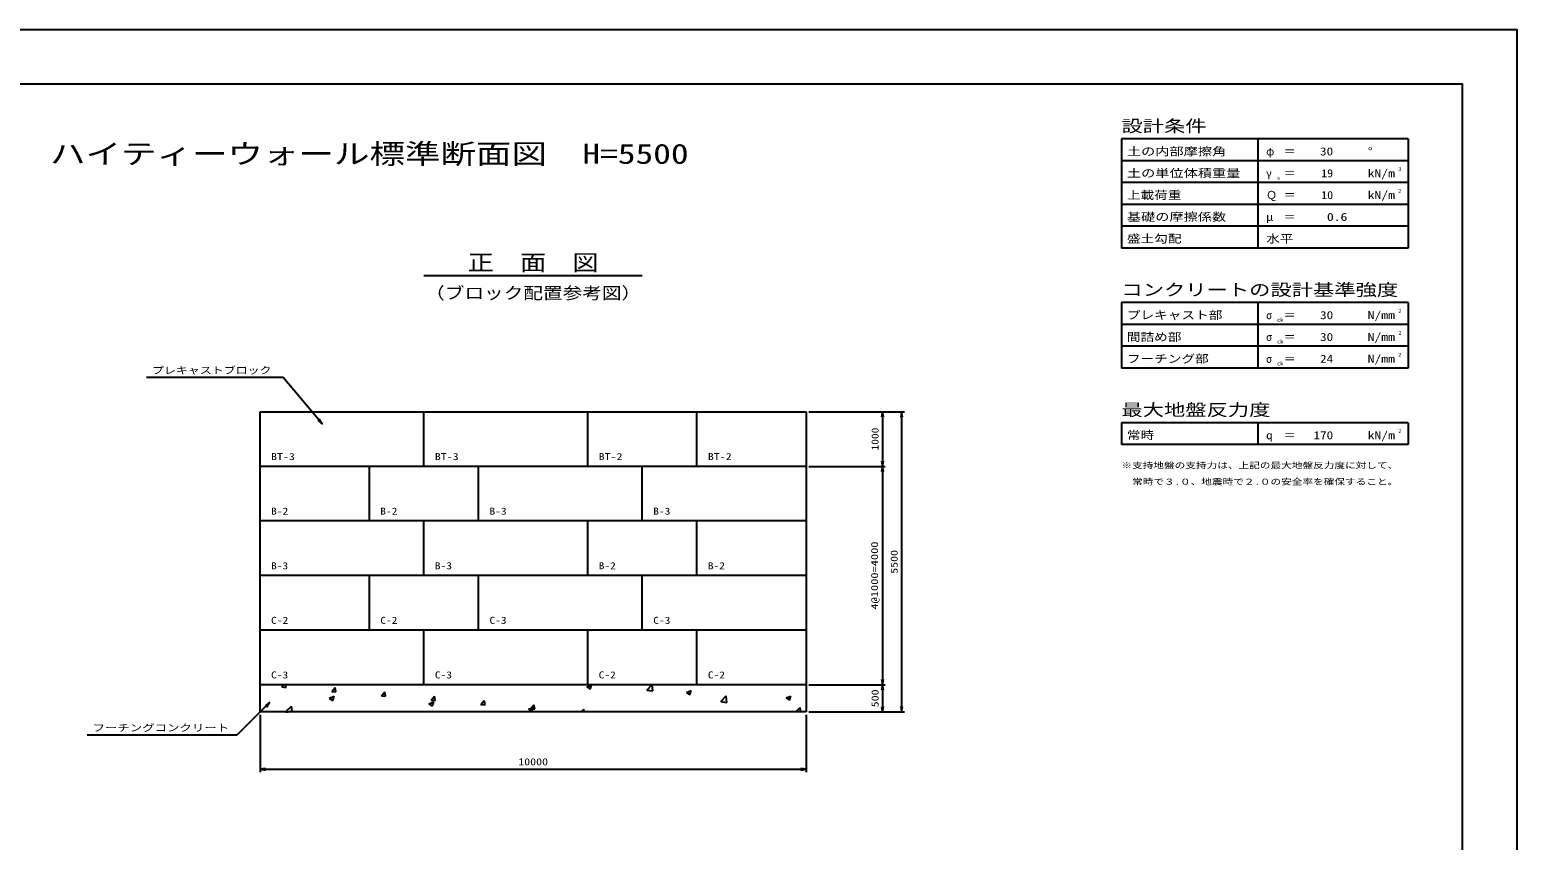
# Model space of a CAD drawing. Units: millimetres at full size. Extents: x 0 to 42050, y 0 to 29700.
# Drawn here: x 14805 to 42050, y 14850 to 29700 of the extents above; entities that cross this region are included whole.
import ezdxf
from ezdxf.enums import TextEntityAlignment as Align

# ---------------------------------------------------------------- set-up
doc = ezdxf.new("R2010")
doc.units = ezdxf.units.MM
doc.layers.add('0_2', color=7, linetype='Continuous')
for name, color, linetype, lineweight in [('D-STR-DIM', 7, 'Continuous', 25), ('D-STR-STRn', 2, 'Continuous', 25), ('D-STR-TXT', 7, 'Continuous', 25), ('D-TTL', 2, 'Continuous', 25), ('D-TTL-FRAM', 2, 'Continuous', 25), ('D-TTL-LINE', 7, 'Continuous', 25), ('D-TTL-TXT', 7, 'Continuous', 25)]:
    doc.layers.add(name, color=color, linetype=linetype, lineweight=lineweight)
doc.styles.add('ＭＳ ゴシック', font='')
doc.styles.get('ＭＳ ゴシック').set_extended_font_data('MS Gothic')

# ---------------------------------------------------------------- blocks, each defined once
blk = doc.blocks.new('open_arrow')
at = {"color": 0, "linetype": 'Continuous', "lineweight": -2}
blk.add_lwpolyline([(7.5, 1.25), (0, 0), (7.5, -1.25)], dxfattribs=at)

msp = doc.modelspace()

# ---------------------------------------------------------------- linework, layer by layer
at = {"layer": 'D-STR-DIM'}
for p, q in [((29075, 22700), (30475, 22700)), ((29075, 22700), (30825, 22700)), ((30425, 22700), (30425, 21700)), ((30775, 22700), (30775, 17200)), ((29075, 21700), (30475, 21700)), ((29075, 21700), (30475, 21700)), ((30425, 21700), (30425, 17700)), ((29075, 17700), (30475, 17700)), ((29075, 17700), (30475, 17700)), ((30425, 17700), (30425, 17200)), ((29075, 17200), (30475, 17200)), ((29075, 17200), (30825, 17200)), ((19025, 17150), (19025, 16100)), ((29025, 17150), (29025, 16100)), ((19025, 16150), (29025, 16150))]:
    msp.add_line(p, q, dxfattribs=at)
at = {"layer": 'D-STR-STRn', "color": 1}
for p, q in [((19025, 22700), (29025, 22700)), ((19025, 17200), (19025, 22700)), ((22025, 21700), (22025, 22700)), ((25025, 21700), (25025, 22700)), ((27025, 21700), (27025, 22700)), ((27025, 21700), (27025, 22700)), ((29025, 22700), (29025, 17200)), ((29025, 21700), (19025, 21700)), ((21025, 20700), (21025, 21700)), ((23025, 20700), (23025, 21700)), ((26025, 20700), (26025, 21700)), ((29025, 20700), (19025, 20700)), ((22025, 19700), (22025, 20700)), ((25025, 19700), (25025, 20700)), ((27025, 19700), (27025, 20700)), ((29025, 19700), (19025, 19700)), ((21025, 18700), (21025, 19700)), ((23025, 18700), (23025, 19700)), ((26025, 18700), (26025, 19700)), ((29025, 18700), (19025, 18700)), ((22025, 17700), (22025, 18700)), ((25025, 17700), (25025, 18700)), ((27025, 17700), (27025, 18700)), ((29025, 17700), (19025, 17700)), ((29025, 17200), (19025, 17200))]:
    msp.add_line(p, q, dxfattribs=at)
at = {"layer": 'D-STR-STRn'}
for p, q in [((19424.942, 17658.001), (19500.852, 17651.36)), ((19424.959, 17658.015), (19460.189, 17700)), ((19500.963, 17651.236), (19491.968, 17700)), ((20290.399, 17453.755), (20379.323, 17487.889)), ((20290.415, 17453.72), (20353.588, 17411.109)), ((20335.863, 17578.306), (20411.773, 17571.664)), ((20335.882, 17578.319), (20397.107, 17651.285)), ((20353.602, 17411.116), (20379.353, 17487.861)), ((20411.882, 17571.534), (20397.198, 17651.141)), ((21246.783, 17498.61), (21322.693, 17491.969)), ((21246.805, 17498.624), (21308.031, 17571.589)), ((21322.801, 17491.833), (21308.117, 17571.44)), ((22157.729, 17418.928), (22218.954, 17491.894)), ((22233.72, 17412.131), (22219.036, 17491.738)), ((25007.795, 17659.943), (25096.719, 17694.078)), ((25007.805, 17659.909), (25070.978, 17617.299)), ((25070.992, 17617.308), (25096.743, 17694.053)), ((26106.056, 17602.347), (26199.753, 17700)), ((26106.09, 17602.261), (26219.04, 17584.743)), ((26219.014, 17584.792), (26205.611, 17700)), ((26832.952, 17558.23), (26921.876, 17592.365)), ((26832.959, 17558.197), (26896.132, 17515.587)), ((26896.146, 17515.597), (26921.897, 17592.342)), ((27461.451, 17392.136), (27560.369, 17495.23)), ((27574.409, 17374.581), (27560.378, 17495.192)), ((28658.109, 17456.517), (28747.032, 17490.652)), ((28658.113, 17456.485), (28721.286, 17413.874)), ((28721.3, 17413.886), (28747.051, 17490.631)), ((19497.454, 17206.063), (19596.373, 17309.157)), ((19497.486, 17205.991), (19536.114, 17200)), ((19609.074, 17200), (19596.38, 17309.121)), ((22115.556, 17352.042), (22204.479, 17386.176)), ((22115.569, 17352.008), (22178.742, 17309.397)), ((22157.704, 17418.915), (22233.614, 17412.274)), ((22178.756, 17309.405), (22204.507, 17386.15)), ((23068.624, 17339.22), (23144.534, 17332.579)), ((23068.652, 17339.233), (23129.877, 17412.199)), ((23144.64, 17332.43), (23129.956, 17412.037)), ((23940.713, 17250.329), (24029.636, 17284.463)), ((23940.723, 17250.295), (24003.896, 17207.685)), ((23979.544, 17259.525), (24055.455, 17252.883)), ((23979.575, 17259.537), (24040.801, 17332.503)), ((24003.91, 17207.694), (24029.661, 17284.439)), ((24055.559, 17252.728), (24040.875, 17332.336)), ((24907.413, 17200), (24951.724, 17252.808)), ((24961.503, 17200), (24951.794, 17252.634)), ((27461.486, 17392.047), (27574.435, 17374.529)), ((28834.19, 17200), (28915.765, 17285.018)), ((28925.66, 17200), (28915.773, 17284.981))]:
    msp.add_line(p, q, dxfattribs=at)
at = {"layer": 'D-STR-TXT'}
for p, q in [((19445, 23330), (16945, 23330)), ((20159.469, 22478.677), (19445, 23330)), ((19198.868, 17371.095), (18605, 16780)), ((15855, 16780), (18605, 16780))]:
    msp.add_line(p, q, dxfattribs=at)
at = {"layer": 'D-TTL'}
for points in [[(0, 0), (42050, 0), (42050, 29700), (0, 29700)], [(1000, 1000), (41050, 1000), (41050, 28700), (1000, 28700)]]:
    msp.add_lwpolyline(points, close=True, dxfattribs=at)
at = {"layer": 'D-TTL-FRAM'}
for p, q in [((40050, 27700), (34800, 27700)), ((34800, 27700), (34800, 25700)), ((40050, 27700), (40050, 25700)), ((40050, 25700), (34800, 25700)), ((40050, 24700), (34800, 24700)), ((34800, 24700), (34800, 23500)), ((40050, 24700), (40050, 23500)), ((40050, 23500), (34800, 23500)), ((40050, 22500), (34800, 22500)), ((34800, 22500), (34800, 22100)), ((40050, 22500), (40050, 22100)), ((40050, 22100), (34800, 22100))]:
    msp.add_line(p, q, dxfattribs=at)
at = {"layer": 'D-TTL-LINE'}
for p, q in [((37300, 27700), (37300, 25700)), ((40050, 27300), (34800, 27300)), ((40050, 26900), (34800, 26900)), ((40050, 26500), (34800, 26500)), ((40050, 26100), (34800, 26100)), ((37300, 24700), (37300, 23500)), ((40050, 24300), (34800, 24300)), ((40050, 23900), (34800, 23900)), ((37300, 22500), (37300, 22100))]:
    msp.add_line(p, q, dxfattribs=at)
at = {"layer": 'D-TTL-TXT'}
msp.add_line((22025, 25200), (26025, 25200), dxfattribs=at)

# ---------------------------------------------------------------- block references
at = {"layer": 'D-STR-DIM', "xscale": 13.3, "yscale": 13.3}
for p, rotation in [((30425, 22700), 270), ((30775, 22700), 270), ((30425, 21700), 90), ((30425, 21700), 270), ((30425, 17700), 90), ((30425, 17700), 270), ((30425, 17200), 90), ((30775, 17200), 90), ((29025, 16150), 180)]:
    msp.add_blockref('open_arrow', p, dxfattribs=dict(at, rotation=rotation))
msp.add_blockref('open_arrow', (19025, 16150), dxfattribs=at)
at = {"layer": 'D-STR-TXT', "xscale": 13.3, "yscale": 13.3}
for p, rotation in [((20159.469, 22478.677), 130), ((19198.868, 17371.095), 224.9)]:
    msp.add_blockref('open_arrow', p, dxfattribs=dict(at, rotation=rotation))

# ---------------------------------------------------------------- texts
at = {"layer": '0_2', "style": 'ＭＳ ゴシック', "width": 1.3}
for s, p in [('※支持地盤の支持力は、上記の最大地盤反力度に対して、', (34800, 21630)), ('\u3000常時で３.０、地震時で２.０の安全率を確保すること。', (34800, 21330))]:
    msp.add_text(s, height=110, dxfattribs=at).set_placement(p, align=Align.BOTTOM_LEFT)
at = {"layer": 'D-STR-DIM', "style": 'ＭＳ ゴシック'}
for s, width, p in [('1000', 1.2, (30287.5, 22200)), ('4@1000=4000', 1.3, (30278.173, 19700)), ('5500', 1.25, (30637.5, 19950)), ('500', 1.25, (30287.5, 17450))]:
    msp.add_text(s, height=128.3, rotation=90, dxfattribs=dict(at, width=width)).set_placement(p, align=Align.MIDDLE_CENTER)
at = {"layer": 'D-STR-DIM', "style": 'ＭＳ ゴシック', "width": 1.25}
msp.add_text('10000', height=128.3, dxfattribs=at).set_placement((24025, 16287.5), align=Align.MIDDLE_CENTER)
at = {"layer": 'D-STR-TXT', "style": 'ＭＳ ゴシック'}
for s, width, p in [('プレキャストブロック', 1.25, (17045, 23356.667)), ('BT-3', 1.25, (19225, 21776.667)), ('BT-3', 1.25, (22225, 21776.667)), ('BT-2', 1.25, (25225, 21776.667)), ('BT-2', 1.25, (27225, 21776.667)), ('B-2', 1.2, (19225, 20776.667)), ('B-2', 1.2, (21225, 20776.667)), ('B-3', 1.2, (23225, 20776.667)), ('B-3', 1.2, (26225, 20776.667)), ('B-3', 1.2, (19225, 19776.667)), ('B-3', 1.2, (22225, 19776.667)), ('B-2', 1.2, (25225, 19776.667)), ('B-2', 1.2, (27225, 19776.667)), ('C-2', 1.2, (19225, 18776.667)), ('C-2', 1.2, (21225, 18776.667)), ('C-3', 1.2, (23225, 18776.667)), ('C-3', 1.2, (26225, 18776.667)), ('C-3', 1.2, (19225, 17776.667)), ('C-3', 1.2, (22225, 17776.667)), ('C-2', 1.2, (25225, 17776.667)), ('C-2', 1.2, (27225, 17776.667)), ('フーチングコンクリート', 1.3, (15955, 16806.667))]:
    msp.add_text(s, height=128.3, dxfattribs=dict(at, width=width)).set_placement(p, align=Align.BOTTOM_LEFT)
at = {"layer": 'D-TTL-TXT', "style": 'ＭＳ ゴシック'}
for s, height, width, p in [('設計条件', 219.9, 1.3, (34800, 27760)), ('土の内部摩擦角', 146.6, 1.3, (34900, 27353.333)), ('°', 146.6, 1.25, (39310, 27353.333)), ('＝', 146.6, 1.1, (37770, 27353.333)), ('土の単位体積重量', 146.6, 1.3, (34900, 26953.333)), ('γ', 146.6, 0.95, (37450, 26953.333)), ('s', 73.31, 1.15, (37650, 26926.667)), ('＝', 146.6, 1.1, (37770, 26953.333)), ('kN/m', 146.6, 1.25, (39310, 26953.333)), ('3', 73.31, 1.15, (39870, 27086.667)), ('上載荷重', 146.6, 1.25, (34900, 26553.333)), ('＝', 146.6, 1.1, (37770, 26553.333)), ('kN/m', 146.6, 1.25, (39310, 26553.333)), ('2', 73.31, 1.15, (39870, 26686.667)), ('基礎の摩擦係数', 146.6, 1.3, (34900, 26153.333)), ('μ', 146.6, 1.05, (37450, 26153.333)), ('＝', 146.6, 1.1, (37770, 26153.333)), ('盛土勾配', 146.6, 1.25, (34900, 25753.333)), ('水平', 146.6, 1.25, (37450, 25753.333)), ('コンクリートの設計基準強度', 219.9, 1.3, (34800, 24760)), ('プレキャスト部', 146.6, 1.25, (34900, 24353.333)), ('N/mm', 146.6, 1.25, (39310, 24353.333)), ('2', 73.31, 1.15, (39870, 24486.667)), ('σ', 146.6, 0.9, (37450, 24353.333)), ('ck', 73.31, 1.2, (37650, 24326.667)), ('＝', 146.6, 1.1, (37770, 24353.333)), ('間詰め部', 146.6, 1.25, (34900, 23953.333)), ('σ', 146.6, 0.9, (37450, 23953.333)), ('ck', 73.31, 1.2, (37650, 23926.667)), ('＝', 146.6, 1.1, (37770, 23953.333)), ('N/mm', 146.6, 1.25, (39310, 23953.333)), ('2', 73.31, 1.15, (39870, 24086.667)), ('フーチング部', 146.6, 1.25, (34900, 23553.333)), ('σ', 146.6, 0.9, (37450, 23553.333)), ('＝', 146.6, 1.1, (37770, 23553.333)), ('N/mm', 146.6, 1.25, (39310, 23553.333)), ('2', 73.31, 1.15, (39870, 23686.667)), ('ck', 73.31, 1.2, (37650, 23526.667)), ('最大地盤反力度', 219.9, 1.3, (34800, 22560)), ('常時', 146.6, 1.25, (34900, 22153.333)), ('kN/m', 146.6, 1.25, (39310, 22153.333)), ('2', 73.31, 1.15, (39870, 22286.667)), ('q', 146.6, 1.2, (37450, 22153.333)), ('＝', 146.6, 1.1, (37770, 22153.333))]:
    msp.add_text(s, height=height, dxfattribs=dict(at, width=width)).set_placement(p, align=Align.BOTTOM_LEFT)
for s, height, width, p in [('ハイティーウォール標準断面図\u3000H=5500', 366.6, 1.3, (21025, 27133.333)), ('正\u3000面\u3000図', 293.3, 1.2, (24025, 25200)), ('（ブロック配置参考図）', 219.9, 1.2, (24025, 24700))]:
    msp.add_text(s, height=height, dxfattribs=dict(at, width=width)).set_placement(p, align=Align.BOTTOM_CENTER)
for s, p in [('φ', (37450, 27353.333)), ('Ｑ', (37450, 26553.333))]:
    msp.add_text(s, height=146.6, dxfattribs=at).set_placement(p, align=Align.BOTTOM_LEFT)
for s, width, p in [('30', 1.2, (38678.071, 27353.333)), ('19', 1.1, (38678.071, 26953.333)), ('10', 1.1, (38678.071, 26553.333)), ('0.6', 1.25, (38938.071, 26153.333)), ('30', 1.2, (38678.071, 24353.333)), ('30', 1.2, (38678.071, 23953.333)), ('24', 1.2, (38678.071, 23553.333)), ('170', 1.2, (38678.071, 22153.333))]:
    msp.add_text(s, height=146.6, dxfattribs=dict(at, width=width)).set_placement(p, align=Align.BOTTOM_RIGHT)

doc.saveas('drawing.dxf')
